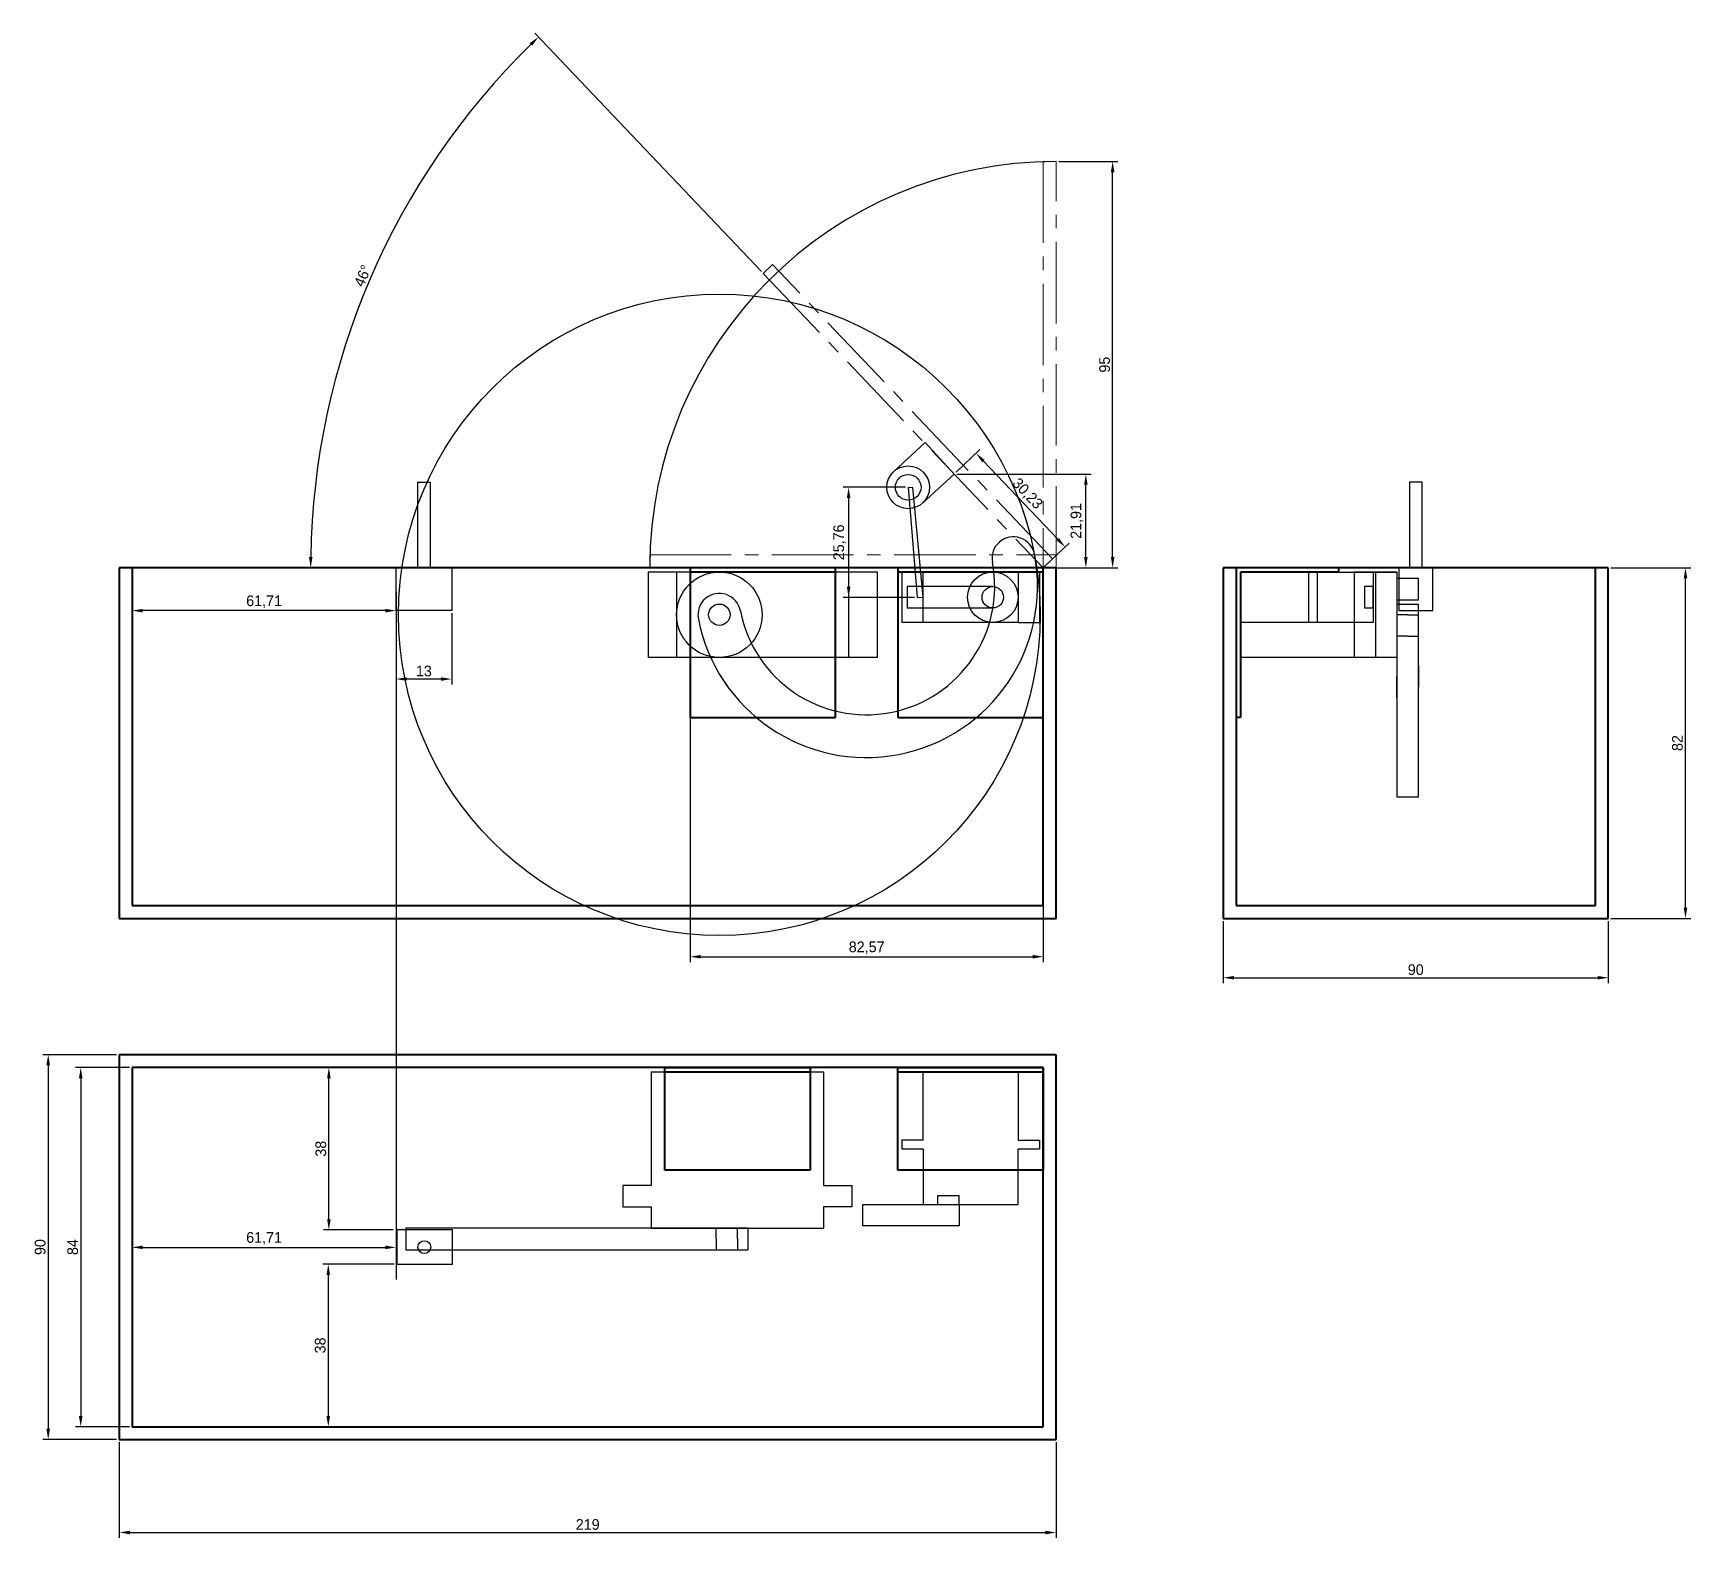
# Model space of a CAD drawing. Header units: millimetres. Extents: x 103 to 491, y 22 to 374.
import ezdxf

# ---------------------------------------------------------------- set-up
doc = ezdxf.new("R2010")
doc.units = ezdxf.units.MM
doc.linetypes.add('CENTER2', pattern=[28.575, 19.05, -3.175, 3.175, -3.175])
for name, color, linetype in [('area de atuação', 30, 'Continuous'), ('madeira', 130, 'Continuous'), ('motor', 246, 'Continuous')]:
    doc.layers.add(name, color=color, linetype=linetype)
for name, color, linetype, lineweight in [('caixa', 80, 'Continuous', 40), ('Cota', 250, 'Continuous', 30), ('suporte motor', 244, 'Continuous', 40), ('tampa', 241, 'CENTER2', 20)]:
    doc.layers.add(name, color=color, linetype=linetype, lineweight=lineweight)
doc.dimstyles.new('ISO-25', dxfattribs={"dimtxt": 2.5, "dimasz": 2.5, "dimexe": 1.25, "dimexo": 0.625, "dimtad": 1, "dimtxsty": 'Standard', "dimcen": 2.5, "dimadec": 0, "dimazin": 0, "dimtfac": 1, "dimtmove": 0, "dimatfit": 3, "dimfxl": 1, "dimarcsym": 0})

# ---------------------------------------------------------------- blocks, each defined once
blk = doc.blocks.new('*D5')
at = {"layer": 'Cota', "color": 0, "lineweight": -2, "transparency": 16777216}
for p, q in [((273.49, 318.53), (220.53, 374.26)), ((246.75, 249.23), (166.87, 249.23))]:
    blk.add_line(p, q, dxfattribs=at)
blk.add_arc((339.35, 249.23), 171.23, 134.3796, 179.1635, dxfattribs=at)
at = {"layer": 'Cota', "color": 0, "transparency": 16777216}
for points in [[(219.3, 371.92), (219.88, 371.32), (221.39, 373.35)], [(168.55, 251.73), (167.72, 251.74), (168.12, 249.23)]]:
    blk.add_solid(points, dxfattribs=at)
at = {"layer": 'Defpoints', "color": 0, "transparency": 16777216}
for p in [(192.53, 337.35), (273.92, 318.08), (247.38, 249.23), (339.36, 249.22), (342.38, 249.23)]:
    blk.add_point(p, dxfattribs=at)
at = {"layer": 'Cota', "color": 0, "transparency": 16777216, "insert": (180.28, 317.51), "char_height": 2.5, "attachment_point": 5, "rotation": 66.7716}
blk.add_mtext('46°', dxfattribs=at)
blk = doc.blocks.new('*D19')
at = {"layer": 'Cota', "color": 0, "lineweight": -2, "transparency": 16777216}
for p, q in [((122.75, 135.35), (105.51, 135.35)), ((106.76, 132.85), (106.76, 47.85)), ((122.75, 45.35), (105.51, 45.35))]:
    blk.add_line(p, q, dxfattribs=at)
at = {"layer": 'Cota', "color": 0, "transparency": 16777216}
for points in [[(106.34, 132.85), (107.18, 132.85), (106.76, 135.35)], [(106.34, 47.85), (107.18, 47.85), (106.76, 45.35)]]:
    blk.add_solid(points, dxfattribs=at)
at = {"layer": 'Defpoints', "color": 0, "transparency": 16777216}
for p in [(123.38, 135.35), (106.76, 45.35), (123.38, 45.35)]:
    blk.add_point(p, dxfattribs=at)
at = {"layer": 'Cota', "color": 0, "transparency": 16777216, "insert": (104.88, 90.35), "char_height": 2.5, "attachment_point": 5, "rotation": 90}
blk.add_mtext('90', dxfattribs=at)
blk = doc.blocks.new('*D20')
at = {"layer": 'Cota', "color": 0, "lineweight": -2, "transparency": 16777216}
for p, q in [((125.75, 132.35), (113.11, 132.35)), ((114.36, 129.85), (114.36, 50.85)), ((125.75, 48.35), (113.11, 48.35))]:
    blk.add_line(p, q, dxfattribs=at)
at = {"layer": 'Cota', "color": 0, "transparency": 16777216}
for points in [[(113.95, 129.85), (114.78, 129.85), (114.36, 132.35)], [(113.95, 50.85), (114.78, 50.85), (114.36, 48.35)]]:
    blk.add_solid(points, dxfattribs=at)
at = {"layer": 'Defpoints', "color": 0, "transparency": 16777216}
for p in [(126.38, 132.35), (114.36, 48.35), (126.38, 48.35)]:
    blk.add_point(p, dxfattribs=at)
at = {"layer": 'Cota', "color": 0, "transparency": 16777216, "insert": (112.49, 90.35), "char_height": 2.5, "attachment_point": 5, "rotation": 90}
blk.add_mtext('84', dxfattribs=at)
blk = doc.blocks.new('*D21')
at = {"layer": 'Cota', "color": 0, "lineweight": -2, "transparency": 16777216}
for p, q in [((123.38, 44.72), (123.38, 22.35)), ((342.38, 44.72), (342.38, 22.35)), ((125.88, 23.6), (339.88, 23.6))]:
    blk.add_line(p, q, dxfattribs=at)
at = {"layer": 'Cota', "color": 0, "transparency": 16777216}
for points in [[(125.88, 24.02), (125.88, 23.18), (123.38, 23.6)], [(339.88, 24.02), (339.88, 23.18), (342.38, 23.6)]]:
    blk.add_solid(points, dxfattribs=at)
at = {"layer": 'Defpoints', "color": 0, "transparency": 16777216}
for p in [(123.38, 45.35), (342.38, 45.35), (342.38, 23.6)]:
    blk.add_point(p, dxfattribs=at)
at = {"layer": 'Cota', "color": 0, "transparency": 16777216, "insert": (232.88, 25.47), "char_height": 2.5, "attachment_point": 5}
blk.add_mtext('219', dxfattribs=at)
blk = doc.blocks.new('*D25')
at = {"layer": 'Cota', "color": 0, "lineweight": -2, "transparency": 16777216}
for p, q in [((343, 344.23), (356.84, 344.23)), ((355.59, 251.73), (355.59, 341.73)), ((343, 249.23), (356.84, 249.23))]:
    blk.add_line(p, q, dxfattribs=at)
at = {"layer": 'Cota', "color": 0, "transparency": 16777216}
for points in [[(355.18, 341.73), (356.01, 341.73), (355.59, 344.23)], [(355.18, 251.73), (356.01, 251.73), (355.59, 249.23)]]:
    blk.add_solid(points, dxfattribs=at)
at = {"layer": 'Defpoints', "color": 0, "transparency": 16777216}
for p in [(342.38, 344.23), (355.59, 344.23), (342.38, 249.23)]:
    blk.add_point(p, dxfattribs=at)
at = {"layer": 'Cota', "color": 0, "transparency": 16777216, "insert": (353.72, 296.73), "char_height": 2.5, "attachment_point": 5, "rotation": 90}
blk.add_mtext('95', dxfattribs=at)
blk = doc.blocks.new('*D27')
at = {"layer": 'Cota', "color": 0, "lineweight": -2, "transparency": 16777216}
for p, q in [((472.08, 249.23), (490.76, 249.23)), ((489.51, 169.73), (489.51, 246.73)), ((472.08, 167.23), (490.76, 167.23))]:
    blk.add_line(p, q, dxfattribs=at)
at = {"layer": 'Cota', "color": 0, "transparency": 16777216}
for points in [[(489.09, 246.73), (489.92, 246.73), (489.51, 249.23)], [(489.09, 169.73), (489.92, 169.73), (489.51, 167.23)]]:
    blk.add_solid(points, dxfattribs=at)
at = {"layer": 'Defpoints', "color": 0, "transparency": 16777216}
for p in [(471.45, 249.23), (489.51, 249.23), (471.45, 167.23)]:
    blk.add_point(p, dxfattribs=at)
at = {"layer": 'Cota', "color": 0, "transparency": 16777216, "insert": (487.63, 208.23), "char_height": 2.5, "attachment_point": 5, "rotation": 90}
blk.add_mtext('82', dxfattribs=at)
blk = doc.blocks.new('*D28')
at = {"layer": 'Cota', "color": 0, "lineweight": -2, "transparency": 16777216}
for p, q in [((381.45, 166.61), (381.45, 152.1)), ((471.45, 166.61), (471.45, 152.1)), ((383.95, 153.35), (468.95, 153.35))]:
    blk.add_line(p, q, dxfattribs=at)
at = {"layer": 'Cota', "color": 0, "transparency": 16777216}
for points in [[(383.95, 153.76), (383.95, 152.93), (381.45, 153.35)], [(468.95, 153.76), (468.95, 152.93), (471.45, 153.35)]]:
    blk.add_solid(points, dxfattribs=at)
at = {"layer": 'Defpoints', "color": 0, "transparency": 16777216}
for p in [(381.45, 167.23), (471.45, 167.23), (471.45, 153.35)]:
    blk.add_point(p, dxfattribs=at)
at = {"layer": 'Cota', "color": 0, "transparency": 16777216, "insert": (426.45, 155.22), "char_height": 2.5, "attachment_point": 5}
blk.add_mtext('90', dxfattribs=at)
blk = doc.blocks.new('*D29')
at = {"layer": 'Cota', "color": 0, "lineweight": -2, "transparency": 16777216}
for p, q in [((256.8, 231.11), (256.8, 157.01)), ((339.38, 231.11), (339.38, 157.01)), ((259.3, 158.26), (336.88, 158.26))]:
    blk.add_line(p, q, dxfattribs=at)
at = {"layer": 'Cota', "color": 0, "transparency": 16777216}
for points in [[(259.3, 158.68), (259.3, 157.84), (256.8, 158.26)], [(336.88, 158.68), (336.88, 157.84), (339.38, 158.26)]]:
    blk.add_solid(points, dxfattribs=at)
at = {"layer": 'Defpoints', "color": 0, "transparency": 16777216}
for p in [(256.8, 231.73), (339.38, 231.73), (339.38, 158.26)]:
    blk.add_point(p, dxfattribs=at)
at = {"layer": 'Cota', "color": 0, "transparency": 16777216, "insert": (298.09, 160.34), "char_height": 2.5, "attachment_point": 5}
blk.add_mtext('82,57', dxfattribs=at)
blk = doc.blocks.new('*D30')
at = {"layer": 'Cota', "color": 0, "lineweight": -2, "transparency": 16777216}
for p, q in [((319.16, 271.13), (350.58, 271.13)), ((349.33, 251.72), (349.33, 268.63)), ((339.99, 249.22), (350.58, 249.22))]:
    blk.add_line(p, q, dxfattribs=at)
at = {"layer": 'Cota', "color": 0, "transparency": 16777216}
for points in [[(348.91, 268.63), (349.74, 268.63), (349.33, 271.13)], [(348.91, 251.72), (349.74, 251.72), (349.33, 249.22)]]:
    blk.add_solid(points, dxfattribs=at)
at = {"layer": 'Defpoints', "color": 0, "transparency": 16777216}
for p in [(318.54, 271.13), (349.33, 271.13), (339.36, 249.22)]:
    blk.add_point(p, dxfattribs=at)
at = {"layer": 'Cota', "color": 0, "transparency": 16777216, "insert": (347.24, 260.17), "char_height": 2.5, "attachment_point": 5, "rotation": 90}
blk.add_mtext('21,91', dxfattribs=at)
blk = doc.blocks.new('*D31')
at = {"layer": 'Cota', "color": 0, "lineweight": -2, "transparency": 16777216}
for p, q in [((307.17, 268.04), (292.62, 268.04)), ((293.87, 265.54), (293.87, 244.79)), ((309.27, 242.29), (292.62, 242.29))]:
    blk.add_line(p, q, dxfattribs=at)
at = {"layer": 'Cota', "color": 0, "transparency": 16777216}
for points in [[(293.45, 265.54), (294.28, 265.54), (293.87, 268.04)], [(293.45, 244.79), (294.28, 244.79), (293.87, 242.29)]]:
    blk.add_solid(points, dxfattribs=at)
at = {"layer": 'Defpoints', "color": 0, "transparency": 16777216}
for p in [(307.79, 268.04), (293.87, 242.29), (309.89, 242.29)]:
    blk.add_point(p, dxfattribs=at)
at = {"layer": 'Cota', "color": 0, "transparency": 16777216, "insert": (291.78, 255.17), "char_height": 2.5, "attachment_point": 5, "rotation": 90}
blk.add_mtext('25,76', dxfattribs=at)
blk = doc.blocks.new('*D32')
at = {"layer": 'Cota', "color": 0, "lineweight": -2, "transparency": 16777216}
for p, q in [((187.43, 132.35), (171.12, 132.35)), ((172.37, 96.85), (172.37, 129.85)), ((187.43, 94.35), (171.12, 94.35))]:
    blk.add_line(p, q, dxfattribs=at)
at = {"layer": 'Cota', "color": 0, "transparency": 16777216}
for points in [[(171.96, 129.85), (172.79, 129.85), (172.37, 132.35)], [(171.96, 96.85), (172.79, 96.85), (172.37, 94.35)]]:
    blk.add_solid(points, dxfattribs=at)
at = {"layer": 'Defpoints', "color": 0, "transparency": 16777216}
for p in [(172.37, 132.35), (188.05, 132.35), (188.05, 94.35)]:
    blk.add_point(p, dxfattribs=at)
at = {"layer": 'Cota', "color": 0, "transparency": 16777216, "insert": (170.5, 113.35), "char_height": 2.5, "attachment_point": 5, "rotation": 90}
blk.add_mtext('38', dxfattribs=at)
blk = doc.blocks.new('*D33')
at = {"layer": 'Cota', "color": 0, "lineweight": -2, "transparency": 16777216}
for p, q in [((187.67, 86.35), (170.98, 86.35)), ((172.23, 83.85), (172.23, 50.85)), ((187.67, 48.35), (170.98, 48.35))]:
    blk.add_line(p, q, dxfattribs=at)
at = {"layer": 'Cota', "color": 0, "transparency": 16777216}
for points in [[(171.82, 83.85), (172.65, 83.85), (172.23, 86.35)], [(171.82, 50.85), (172.65, 50.85), (172.23, 48.35)]]:
    blk.add_solid(points, dxfattribs=at)
at = {"layer": 'Defpoints', "color": 0, "transparency": 16777216}
for p in [(188.29, 86.35), (172.23, 48.35), (188.29, 48.35)]:
    blk.add_point(p, dxfattribs=at)
at = {"layer": 'Cota', "color": 0, "transparency": 16777216, "insert": (170.36, 67.35), "char_height": 2.5, "attachment_point": 5, "rotation": 90}
blk.add_mtext('38', dxfattribs=at)
blk = doc.blocks.new('*D34')
at = {"layer": 'Cota', "color": 0, "lineweight": -2, "transparency": 16777216}
for p, q in [((188.08, 238.61), (188.08, 221.95)), ((201.08, 238.61), (201.08, 221.95)), ((198.58, 223.2), (190.58, 223.2))]:
    blk.add_line(p, q, dxfattribs=at)
at = {"layer": 'Cota', "color": 0, "transparency": 16777216}
for points in [[(190.58, 223.61), (190.58, 222.78), (188.08, 223.2)], [(198.58, 223.61), (198.58, 222.78), (201.08, 223.2)]]:
    blk.add_solid(points, dxfattribs=at)
at = {"layer": 'Defpoints', "color": 0, "transparency": 16777216}
for p in [(188.08, 239.23), (201.08, 239.23), (188.08, 223.2)]:
    blk.add_point(p, dxfattribs=at)
at = {"layer": 'Cota', "color": 0, "transparency": 16777216, "insert": (194.58, 225.07), "char_height": 2.5, "attachment_point": 5}
blk.add_mtext('13', dxfattribs=at)
blk = doc.blocks.new('*D35')
at = {"layer": 'Cota', "color": 0, "lineweight": -2, "transparency": 16777216}
for p, q in [((126.38, 89.72), (126.38, 89.03)), ((128.88, 90.28), (185.58, 90.28)), ((188.08, 89.72), (188.08, 89.03))]:
    blk.add_line(p, q, dxfattribs=at)
at = {"layer": 'Cota', "color": 0, "transparency": 16777216}
for points in [[(128.88, 90.7), (128.88, 89.87), (126.38, 90.28)], [(185.58, 90.7), (185.58, 89.87), (188.08, 90.28)]]:
    blk.add_solid(points, dxfattribs=at)
at = {"layer": 'Defpoints', "color": 0, "transparency": 16777216}
for p in [(126.38, 90.35), (188.08, 90.35), (188.08, 90.28)]:
    blk.add_point(p, dxfattribs=at)
at = {"layer": 'Cota', "color": 0, "transparency": 16777216, "insert": (157.23, 92.37), "char_height": 2.5, "attachment_point": 5}
blk.add_mtext('61,71', dxfattribs=at)
blk = doc.blocks.new('*D36')
at = {"layer": 'Cota', "color": 0, "lineweight": -2, "transparency": 16777216}
for p, q in [((126.38, 243.61), (126.38, 237.95)), ((188.08, 243.61), (188.08, 237.95)), ((185.58, 239.2), (128.88, 239.2))]:
    blk.add_line(p, q, dxfattribs=at)
at = {"layer": 'Cota', "color": 0, "transparency": 16777216}
for points in [[(128.88, 239.62), (128.88, 238.78), (126.38, 239.2)], [(185.58, 239.62), (185.58, 238.78), (188.08, 239.2)]]:
    blk.add_solid(points, dxfattribs=at)
at = {"layer": 'Defpoints', "color": 0, "transparency": 16777216}
for p in [(126.38, 244.23), (188.08, 244.23), (126.38, 239.2)]:
    blk.add_point(p, dxfattribs=at)
at = {"layer": 'Cota', "color": 0, "transparency": 16777216, "insert": (157.23, 241.28), "char_height": 2.5, "attachment_point": 5}
blk.add_mtext('61,71', dxfattribs=at)
blk = doc.blocks.new('*D40')
at = {"layer": 'Cota', "color": 0, "lineweight": -2, "transparency": 16777216}
for p, q in [((318.99, 271.56), (324.56, 276.85)), ((325.38, 274.18), (342.76, 255.9)), ((339.82, 249.65), (345.39, 254.94))]:
    blk.add_line(p, q, dxfattribs=at)
at = {"layer": 'Cota', "color": 0, "transparency": 16777216}
for points in [[(325.68, 274.47), (325.08, 273.89), (323.66, 275.99)], [(343.06, 256.18), (342.46, 255.61), (344.48, 254.08)]]:
    blk.add_solid(points, dxfattribs=at)
at = {"layer": 'Defpoints', "color": 0, "transparency": 16777216}
for p in [(318.54, 271.13), (344.48, 254.08), (339.36, 249.22)]:
    blk.add_point(p, dxfattribs=at)
at = {"layer": 'Cota', "color": 0, "transparency": 16777216, "insert": (335.58, 266.47), "char_height": 2.5, "attachment_point": 5, "rotation": 313.5466}
blk.add_mtext('30,23', dxfattribs=at)

msp = doc.modelspace()

# ---------------------------------------------------------------- linework, layer by layer
for p, q in [((193.083, 269.233), (193.083, 249.233)), ((193.083, 269.233), (196.083, 269.233)), ((196.083, 269.233), (196.083, 249.233)), ((307.793, 268.045), (309.893, 242.29)), ((308.879, 267.99), (307.806, 267.889)), ((311.277, 242.333), (308.879, 267.99)), ((427.955, 269.233), (424.955, 269.233)), ((424.955, 269.233), (424.955, 249.233)), ((427.955, 249.233), (427.955, 269.233)), ((188.083, 249.233), (201.083, 249.233)), ((188.083, 239.233), (188.083, 249.233)), ((194.583, 249.233), (197.833, 249.233)), ((201.083, 249.233), (201.083, 239.233)), ((430.455, 249.233), (422.455, 249.233)), ((422.455, 249.233), (422.455, 239.233)), ((426.455, 249.233), (428.455, 249.233)), ((430.455, 239.233), (430.455, 249.233)), ((309.893, 242.29), (311.277, 242.333)), ((201.083, 239.233), (188.083, 239.233)), ((422.455, 239.233), (430.455, 239.233)), ((201.295, 94.349), (188.295, 94.349)), ((188.295, 94.349), (188.295, 86.349)), ((201.295, 86.349), (201.295, 94.349)), ((188.295, 86.349), (201.295, 86.349))]:
    msp.add_line(p, q)
msp.add_circle((194.673, 90.347), 1.5)
at = {"layer": 'area de atuação'}
msp.add_circle((263.653, 238.233), 75, dxfattribs=at)
msp.add_arc((342.377, 249.233), 95, 90, 180, dxfattribs=at)
at = {"layer": 'caixa'}
for p, q in [((342.377, 249.233), (123.377, 249.233)), ((123.377, 249.233), (123.377, 167.233)), ((126.377, 249.233), (126.377, 170.233)), ((339.377, 170.233), (339.377, 249.233)), ((342.377, 167.233), (342.377, 249.233)), ((471.455, 249.233), (381.455, 249.233)), ((381.455, 249.233), (381.455, 167.233)), ((384.455, 249.233), (384.455, 170.233)), ((468.455, 170.233), (468.455, 249.233)), ((471.455, 167.233), (471.455, 249.233)), ((123.377, 167.233), (342.377, 167.233)), ((126.377, 170.233), (339.377, 170.233)), ((381.455, 167.233), (471.455, 167.233)), ((384.455, 170.233), (468.455, 170.233)), ((123.377, 135.347), (123.377, 45.347)), ((342.377, 135.347), (123.377, 135.347)), ((126.377, 132.347), (126.377, 48.347)), ((339.377, 132.347), (126.377, 132.347)), ((339.377, 48.347), (339.377, 132.347)), ((342.377, 45.347), (342.377, 135.347)), ((126.377, 48.347), (339.377, 48.347)), ((123.377, 45.347), (342.377, 45.347))]:
    msp.add_line(p, q, dxfattribs=at)
at = {"layer": 'Cota'}
msp.add_line((188.083, 239.233), (188.083, 82.735), dxfattribs=at)
at = {"layer": 'madeira'}
for p, q in [((304.41, 271.726), (311.773, 278.493)), ((311.773, 278.493), (318.539, 271.129)), ((318.539, 271.129), (311.176, 264.363)), ((327.577, 244.833), (307.577, 244.833)), ((307.577, 244.833), (307.577, 239.833)), ((427.055, 246.733), (422.055, 246.733)), ((422.055, 246.733), (422.055, 241.733)), ((427.055, 241.733), (427.055, 246.733)), ((422.055, 241.733), (427.055, 241.733)), ((422.055, 240.67), (422.055, 195.67)), ((427.055, 240.67), (422.055, 240.67)), ((427.055, 195.67), (427.055, 240.67)), ((307.577, 239.833), (327.577, 239.833)), ((424.555, 238.233), (422.055, 238.233)), ((424.555, 238.233), (427.055, 238.233)), ((424.555, 233.233), (422.055, 233.233)), ((424.555, 233.233), (427.055, 233.233)), ((427.055, 226.27), (427.055, 221.27)), ((422.055, 218.833), (422.055, 223.833)), ((422.055, 195.67), (427.055, 195.67)), ((297.177, 100.347), (319.677, 100.347)), ((297.177, 95.347), (297.177, 100.347)), ((319.677, 100.347), (319.677, 95.347)), ((270.383, 94.747), (190.383, 94.747)), ((190.383, 94.747), (190.383, 89.747)), ((262.883, 92.247), (262.883, 94.747)), ((267.883, 92.247), (267.883, 94.747)), ((270.383, 89.747), (270.383, 94.747)), ((319.677, 95.347), (297.177, 95.347)), ((190.383, 89.747), (270.383, 89.747)), ((262.883, 92.247), (262.883, 89.747)), ((267.883, 92.247), (267.883, 89.747))]:
    msp.add_line(p, q, dxfattribs=at)
for centre, radius in [((307.793, 268.045), 5), ((307.793, 268.045), 5), ((307.793, 268.045), 3), ((327.577, 242.333), 2.5), ((263.653, 238.233), 2.5)]:
    msp.add_circle(centre, radius, dxfattribs=at)
for centre, radius, start, end in [((332.392, 251.458), 5, 10.89069, 190.89069), ((298.023, 244.846), 40, 190.89069, 10.89069), ((298.023, 244.846), 30, 190.89069, 10.89069), ((263.653, 238.233), 5, 10.89069, 190.89069)]:
    msp.add_arc(centre, radius, start, end, dxfattribs=at)
at = {"layer": 'motor'}
for p, q in [((300.603, 248.233), (247.003, 248.233)), ((247.003, 248.233), (247.003, 228.233)), ((253.653, 248.233), (253.653, 228.233)), ((293.953, 228.233), (293.953, 248.233)), ((300.603, 228.233), (300.603, 248.233)), ((311.277, 248.233), (306.277, 248.233)), ((306.277, 248.233), (306.277, 236.433)), ((311.277, 236.433), (311.277, 248.233)), ((311.277, 248.233), (333.477, 248.233)), ((333.477, 248.233), (333.477, 236.433)), ((333.477, 248.233), (338.477, 248.233)), ((338.477, 248.233), (338.477, 236.433)), ((385.455, 236.433), (385.455, 248.233)), ((385.455, 248.233), (416.455, 248.233)), ((385.455, 228.233), (385.455, 248.233)), ((385.455, 248.233), (422.055, 248.233)), ((401.455, 236.433), (401.455, 248.233)), ((403.455, 236.433), (403.455, 248.233)), ((417.055, 248.233), (412.055, 248.233)), ((412.055, 248.233), (412.055, 228.233)), ((416.455, 248.233), (416.455, 236.433)), ((422.055, 248.233), (417.055, 248.233)), ((417.055, 248.233), (417.055, 228.233)), ((422.055, 248.233), (422.055, 228.233)), ((416.455, 244.833), (414.455, 244.833)), ((414.455, 244.833), (414.455, 239.833)), ((416.455, 242.333), (416.455, 244.833)), ((416.455, 239.833), (416.455, 242.333)), ((311.277, 236.433), (306.277, 236.433)), ((333.477, 236.433), (311.277, 236.433)), ((333.477, 236.433), (338.477, 236.433)), ((416.455, 236.433), (385.455, 236.433)), ((414.455, 239.833), (416.455, 239.833)), ((300.603, 228.233), (247.003, 228.233)), ((422.055, 228.233), (385.455, 228.233)), ((247.733, 131.347), (288.033, 131.347)), ((247.733, 131.347), (247.733, 104.747)), ((288.033, 131.347), (288.033, 104.747)), ((311.277, 115.347), (311.277, 131.347)), ((311.277, 131.347), (333.477, 131.347)), ((311.277, 115.347), (311.277, 131.347)), ((333.477, 131.347), (333.477, 115.347)), ((311.277, 115.347), (306.277, 115.347)), ((306.277, 115.347), (306.277, 113.347)), ((306.277, 113.347), (311.277, 113.347)), ((311.277, 113.347), (311.277, 100.347)), ((311.277, 113.347), (311.277, 100.347)), ((333.477, 115.347), (338.477, 115.347)), ((333.477, 113.347), (338.477, 113.347)), ((333.477, 100.347), (333.477, 113.347)), ((338.477, 115.347), (338.477, 113.347)), ((241.083, 104.747), (241.083, 99.747)), ((247.733, 104.747), (241.083, 104.747)), ((288.033, 104.747), (294.683, 104.747)), ((294.683, 99.747), (294.683, 104.747)), ((319.677, 102.347), (314.677, 102.347)), ((314.677, 102.347), (314.677, 100.347)), ((319.677, 100.347), (319.677, 102.347)), ((241.083, 99.747), (247.733, 99.747)), ((247.733, 99.747), (247.733, 94.747)), ((294.683, 99.747), (288.033, 99.747)), ((288.033, 99.747), (288.033, 94.747)), ((311.277, 100.347), (333.477, 100.347)), ((314.677, 100.347), (317.177, 100.347)), ((317.177, 100.347), (319.677, 100.347)), ((247.733, 94.747), (288.033, 94.747))]:
    msp.add_line(p, q, dxfattribs=at)
for centre, radius in [((263.653, 238.233), 10), ((327.577, 242.333), 5.9), ((327.577, 242.333), 2.5)]:
    msp.add_circle(centre, radius, dxfattribs=at)
at = {"layer": 'suporte motor'}
for p, q in [((290.803, 249.233), (256.803, 249.233)), ((256.803, 249.233), (256.803, 214.233)), ((290.803, 248.233), (256.803, 248.233)), ((290.803, 214.233), (290.803, 249.233)), ((339.377, 249.233), (305.377, 249.233)), ((305.377, 249.233), (305.377, 214.233)), ((339.377, 248.233), (305.377, 248.233)), ((339.377, 214.233), (339.377, 249.233)), ((408.455, 249.233), (384.455, 249.233)), ((384.455, 249.233), (384.455, 214.233)), ((408.455, 249.233), (384.455, 249.233)), ((384.455, 249.233), (384.455, 214.233)), ((408.455, 248.233), (385.455, 248.233)), ((385.455, 248.233), (385.455, 214.233)), ((408.455, 248.233), (385.455, 248.233)), ((385.455, 248.233), (385.455, 214.233)), ((408.455, 248.233), (408.455, 249.233)), ((408.455, 248.233), (408.455, 249.233)), ((256.803, 214.233), (290.803, 214.233)), ((305.377, 214.233), (339.377, 214.233)), ((385.455, 214.233), (384.455, 214.233)), ((385.455, 214.233), (384.455, 214.233)), ((250.883, 132.347), (284.883, 132.347)), ((250.883, 108.347), (250.883, 132.347)), ((284.883, 132.347), (284.883, 108.347)), ((305.377, 132.347), (339.377, 132.347)), ((305.377, 108.347), (305.377, 132.347)), ((339.377, 132.347), (339.377, 108.347)), ((250.883, 131.347), (284.883, 131.347)), ((305.377, 131.347), (339.377, 131.347)), ((284.883, 108.347), (250.883, 108.347)), ((339.377, 108.347), (305.377, 108.347))]:
    msp.add_line(p, q, dxfattribs=at)
at = {"layer": 'tampa'}
for p, q in [((342.377, 344.233), (339.377, 344.233)), ((339.377, 344.233), (339.377, 249.233)), ((342.377, 249.233), (342.377, 344.233)), ((273.919, 318.082), (276.093, 320.148)), ((273.919, 318.082), (339.364, 249.22)), ((341.539, 251.287), (276.093, 320.148)), ((247.377, 249.233), (247.377, 252.233)), ((247.377, 252.233), (342.377, 252.233)), ((342.377, 252.233), (342.377, 249.233)), ((342.377, 249.233), (247.377, 249.233)), ((339.364, 249.22), (341.539, 251.287))]:
    msp.add_line(p, q, dxfattribs=at)

# ---------------------------------------------------------------- dimensions: what is measured, and where the dimension line sits
at = {"layer": 'Cota'}
dim = msp.add_angular_dim_2l(base=(192.533, 337.351), line1=((273.919, 318.082), (339.364, 249.22)), line2=((342.377, 249.233), (247.377, 249.233)), dimstyle='ISO-25', dxfattribs=at)
dim.commit()
dim.dimension.update_dxf_attribs({"geometry": '*D5', "text_midpoint": (180.277, 317.506)})
for base, p1, p2, picture, middle in [((355.594, 344.233), (342.377, 249.233), (342.377, 344.233), '*D25', (353.719, 296.733)), ((293.86703, 242.28976), (307.79304, 268.04484), (309.89335, 242.28976), '*D31', (291.7837, 255.1673)), ((349.325, 271.129), (339.364, 249.22), (318.539, 271.129), '*D30', (347.242, 260.175)), ((489.506, 249.233), (471.455, 167.233), (471.455, 249.233), '*D27', (487.631, 208.233)), ((106.759, 45.347), (123.377, 135.347), (123.377, 45.347), '*D19', (104.884, 90.347)), ((114.363, 48.347), (126.377, 132.347), (126.377, 48.347), '*D20', (112.488, 90.347)), ((172.372, 132.347), (188.052, 94.349), (188.052, 132.347), '*D32', (170.497, 113.348)), ((172.234, 48.347), (188.295, 86.349), (188.295, 48.347), '*D33', (170.359, 67.348))]:
    dim = msp.add_linear_dim(base=base, p1=p1, p2=p2, angle=90, dimstyle='ISO-25', dxfattribs=at)
    dim.commit()
    dim.dimension.update_dxf_attribs({"geometry": picture, "text_midpoint": middle})
dim = msp.add_aligned_dim(p1=(318.539, 271.129), p2=(339.364, 249.22), distance=7.059, dimstyle='ISO-25', dxfattribs=at)
dim.commit()
dim.dimension.update_dxf_attribs({"geometry": '*D40', "text_midpoint": (335.578, 266.473)})
for base, p1, p2, picture, middle in [((126.377, 239.199), (188.083, 244.233), (126.377, 244.233), '*D36', (157.23, 241.282)), ((188.083, 223.198), (201.083, 239.233), (188.083, 239.233), '*D34', (194.583, 225.073)), ((339.377, 158.261), (256.803, 231.733), (339.377, 231.733), '*D29', (298.09, 160.344)), ((471.455, 153.347), (381.455, 167.233), (471.455, 167.233), '*D28', (426.455, 155.222)), ((188.083, 90.284), (126.377, 90.347), (188.083, 90.347), '*D35', (157.23, 92.367)), ((342.377, 23.598), (123.377, 45.347), (342.377, 45.347), '*D21', (232.877, 25.473))]:
    dim = msp.add_linear_dim(base=base, p1=p1, p2=p2, dimstyle='ISO-25', dxfattribs=at)
    dim.commit()
    dim.dimension.update_dxf_attribs({"geometry": picture, "text_midpoint": middle})

doc.saveas('drawing.dxf')
